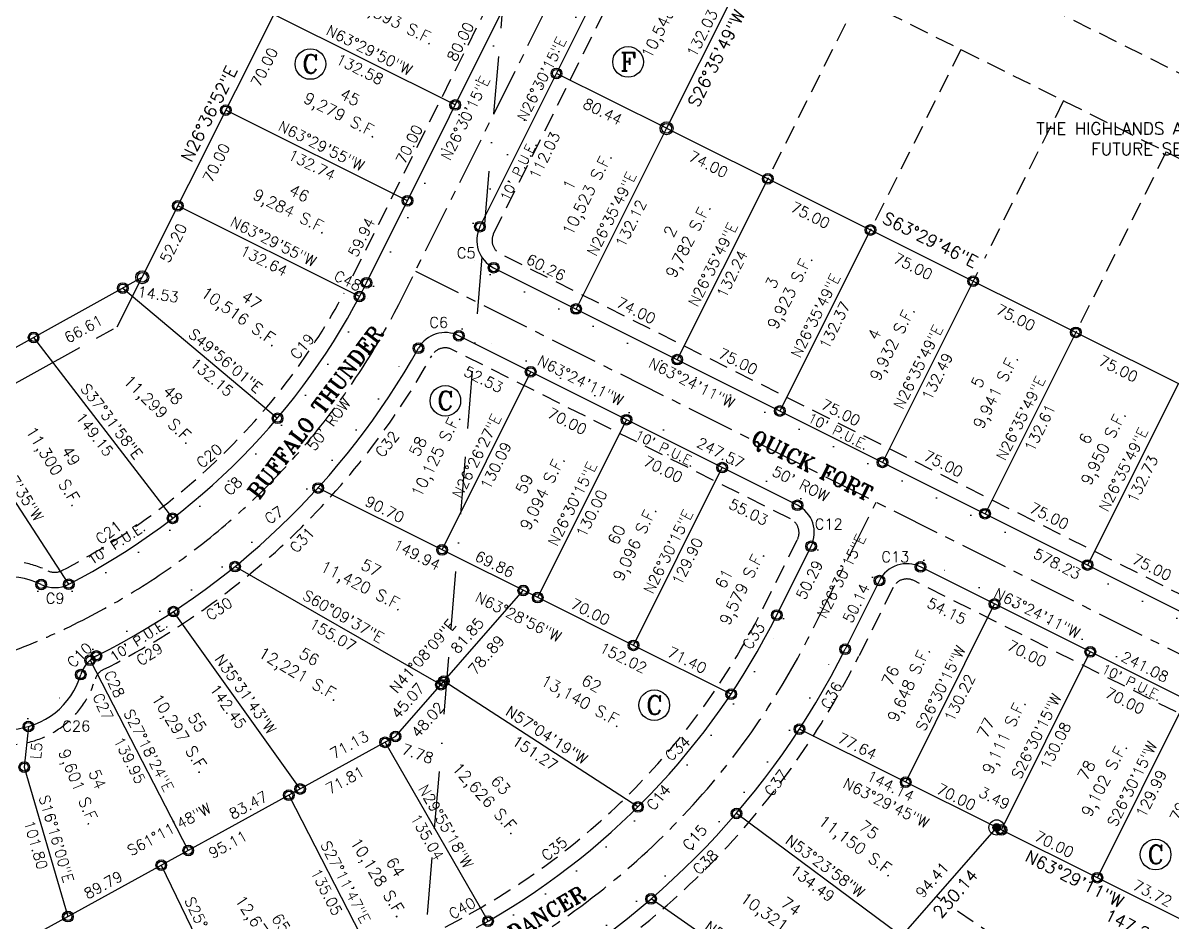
# Model space of a CAD drawing. Extents: x 3071371 to 3075496, y 10166393 to 10168831.
# Drawn here: x 3071980 to 3072731, y 10167637 to 10168225 of the extents above; entities that cross this region are included whole.
import ezdxf
from ezdxf.enums import TextEntityAlignment as Align

# ---------------------------------------------------------------- set-up
doc = ezdxf.new("R2010")
doc.units = 0
doc.header["$LTSCALE"] = 100
doc.header["$MEASUREMENT"] = 0
for name, pattern in [('BORDER', [1.75, 0.5, -0.25, 0.5, -0.25, 0, -0.25]), ('CENTER', [2, 1.25, -0.25, 0.25, -0.25]), ('CENTER2', [1.125, 0.75, -0.125, 0.125, -0.125]), ('DOT', [0.25, 0, -0.25]), ('EASE', [0.1875, 0.125, -0.0625])]:
    doc.linetypes.add(name, pattern=pattern)
doc.layers.get('0').update_dxf_attribs({"linetype": 'CONTINUOUS'})
for name, color, linetype in [('ADJOINER', 3, 'EASE'), ('BANDD', 3, 'CONTINUOUS'), ('COUNTYLINE', 10, 'BORDER'), ('EASE', 3, 'EASE'), ('H-1-2-Blk-no', 72, 'CONTINUOUS'), ('H-1-2-Prop-CL', 32, 'CENTER'), ('LN', 5, 'CONTINUOUS'), ('LOTLBLS', 3, 'CONTINUOUS'), ('LOTLINES', 6, 'CONTINUOUS'), ('PARCELLBLS', 3, 'CONTINUOUS'), ('PARCELS', 3, 'CONTINUOUS'), ('PINS', 3, 'CONTINUOUS'), ('SIDEWALK', 3, 'DOT'), ('STREET', 1, 'CONTINUOUS'), ('STREETNAME', 3, 'CONTINUOUS')]:
    doc.layers.add(name, color=color, linetype=linetype)
doc.layers.get('0').freeze()
doc.styles.add('L80', font='simplex.shx', dxfattribs={"height": 7})
doc.styles.add('ROMANC', font='ROMANC.SHX', dxfattribs={"height": 7.5})
doc.styles.add('ROMAND', font='ROMAND.SHX', dxfattribs={"height": 8})
doc.styles.add('ROMANT', font='ROMANT.shx', dxfattribs={"oblique": 25, "height": 15})

# ---------------------------------------------------------------- blocks, each defined once
blk = doc.blocks.new('LOTA')
blk.add_attdef('LOTDES', text='', height=0.0833).set_placement((0, 0), align=Align.CENTER)
at = {"flags": 1}
for tag in ['LOTAINF', 'LOTAAC', 'LOTASF']:
    blk.add_attdef(tag, text='', height=0.000000105, dxfattribs=at).set_placement((-0.0377, 0), align=Align.CENTER)
blk = doc.blocks.new('IP')
for radius in [0.05, 0.0375]:
    blk.add_circle((0, 0), radius)
blk = doc.blocks.new('*X4')
for p, q in [((69.5, 22.75), (70, 22.75)), ((69.502, 22.781), (69.998, 22.781)), ((69.502, 22.719), (69.998, 22.719)), ((69.508, 22.812), (69.992, 22.812)), ((69.508, 22.688), (69.992, 22.688)), ((69.518, 22.844), (69.982, 22.844)), ((69.518, 22.656), (69.982, 22.656)), ((69.533, 22.875), (69.967, 22.875)), ((69.533, 22.625), (69.967, 22.625)), ((69.555, 22.906), (69.945, 22.906)), ((69.555, 22.594), (69.945, 22.594)), ((69.585, 22.938), (69.915, 22.938)), ((69.585, 22.562), (69.915, 22.562)), ((69.629, 22.969), (69.871, 22.969)), ((69.629, 22.531), (69.871, 22.531))]:
    blk.add_line(p, q)
blk = doc.blocks.new('DH')
for radius in [0.05, 0.025]:
    blk.add_circle((0, 0), radius)
at = {"xscale": 0.1, "yscale": 0.1, "zscale": 0.1}
blk.add_blockref('*X4', (-6.975, -2.275), dxfattribs=at)

msp = doc.modelspace()

# ---------------------------------------------------------------- linework, layer by layer
at = {"layer": 'ADJOINER'}
for p, q in [((3072482.16, 10168319.12), (3072945.72, 10168087.95)), ((3072476.15, 10168266.24), (3072923.28, 10168043.27)), ((3072525.99, 10168241.38), (3072466.88, 10168123.33)), ((3072593.11, 10168207.91), (3072534, 10168089.86)), ((3072660.23, 10168174.45), (3072608.56, 10168071.25)), ((3072727.35, 10168140.98), (3072668.24, 10168022.92)), ((3072603.95, 10168062.04), (3072601.12, 10168056.39)), ((3072577.24, 10167654.12), (3072579.58, 10167652.51)), ((3072590.92, 10167644.72), (3072708.61, 10167563.88))]:
    msp.add_line(p, q, dxfattribs=at)
at = {"layer": 'ADJOINER', "linetype": 'CENTER2'}
for p, q in [((3072041.48, 10168026.56), (3072057.86, 10168058.92)), ((3071754.74, 10167867.64), (3072041.48, 10168026.56))]:
    msp.add_line(p, q, dxfattribs=at)
at = {"layer": 'COUNTYLINE', "ltscale": 0.75}
msp.add_line((3072179.2, 10166856.84), (3072332.8, 10168707.8), dxfattribs=at)
at = {"layer": 'EASE'}
for p, q in [((3072195.59, 10168059.81), (3072358.35, 10168386.21)), ((3072481.76, 10167900.89), (3072260.39, 10168011.72)), ((3072463.79, 10167842.48), (3072486.23, 10167887.48)), ((3072548.81, 10167856.11), (3072526.43, 10167811.24)), ((3072784.1, 10167749.51), (3072562.23, 10167860.59)), ((3072157.44, 10167579.7), (3072271.7, 10167642.52))]:
    msp.add_line(p, q, dxfattribs=at)
msp.add_lwpolyline([(3072809.14, 10167815.25), (3072292.11, 10168074.13, -0.413741), (3072287.63, 10168087.53), (3072387.62, 10168288.04, -0.414214), (3072401.03, 10168292.53), (3072455.31, 10168265.46)], format="xyb", dxfattribs=at)
for centre, radius, start, end in [((3071806.31, 10168253.94), 435, 333.4957, 333.4957), ((3072047.66, 10168049.99), 535, 298.80336, 298.80336), ((3071806.31, 10168253.94), 435, 297.21707, 331.86855), ((3071806.31, 10168253.94), 505, 296.59157, 330.81146), ((3072255.91, 10168002.78), 10, 63.40317, 150.81146), ((3072477.28, 10167891.95), 10, 333.4957, 63.40317), ((3071969.58, 10167813.21), 60, 67.41356, 340.3398), ((3072000.69, 10167876), 10, 243.72392, 297.21707), ((3072557.76, 10167851.65), 10, 63.40317, 153.4957), ((3072047.66, 10168049.99), 465, 298.80336, 333.4957), ((3072047.66, 10168049.99), 535, 298.9042, 333.4957), ((3072036.84, 10167793.42), 10, 116.59157, 163.55869)]:
    msp.add_arc(centre, radius, start, end, dxfattribs=at)
at = {"layer": 'H-1-2-Blk-no', "color": 1}
for centre in [(3072375.5, 10168199.77), (3072167.83, 10168198.4), (3072256.06, 10167978.19), (3072392.63, 10167779.09), (3072720.4, 10167681.41)]:
    msp.add_circle(centre, 10, dxfattribs=at)
at = {"layer": 'H-1-2-Prop-CL', "ltscale": 0.25, "flags": 128}
for points in [[(3071912.22, 10167796.03, 0.223929), (3072227.09, 10168044.15), (3072396.72, 10168384.12)], [(3072074.78, 10167494.28), (3072288.63, 10167611.8, 0.152541), (3072495.23, 10167826.75), (3072537.75, 10167911.95)]]:
    msp.add_lwpolyline(points, format="xyb", dxfattribs=at)
at = {"layer": 'H-1-2-Prop-CL', "ltscale": 0.25}
msp.add_lwpolyline([(3072236.44, 10168062.9), (3072793.59, 10167783.78)], dxfattribs=at)
at = {"layer": 'LN'}
for p, q in [((3072057.86, 10168058.92), (3072249.09, 10168440.57)), ((3072482.16, 10168319.12), (3072400.66, 10168156.35)), ((3072400.66, 10168156.35), (3072882.09, 10167916.28)), ((3071732.37, 10167878.59), (3072057.86, 10168058.92)), ((3072616.48, 10167699.13), (3072464.71, 10167526.13)), ((3072748.22, 10167633.42), (3072616.48, 10167699.13))]:
    msp.add_line(p, q, dxfattribs=at)
at = {"layer": 'LOTLINES'}
for p, q in [((3072262.53, 10168171.63), (3072143.88, 10168230.8)), ((3072400.66, 10168156.35), (3072328.68, 10168192.25)), ((3072231.29, 10168108.99), (3072112.5, 10168168.22)), ((3072400.66, 10168156.35), (3072341.51, 10168038.21)), ((3072466.88, 10168123.33), (3072407.68, 10168005.08)), ((3072199.95, 10168046.4), (3072081.24, 10168105.59)), ((3072534, 10168089.86), (3072474.74, 10167971.5)), ((3072045.14, 10168051.87), (3072146.28, 10167966.81)), ((3072601.12, 10168056.39), (3072541.8, 10167937.92)), ((3072668.24, 10168022.92), (3072608.87, 10167904.34)), ((3071986.88, 10168019.59), (3072077.75, 10167901.31)), ((3072253.91, 10167880.66), (3072311.84, 10167997.15)), ((3072009.86, 10167858.22), (3071926.8, 10167986.31)), ((3072735.36, 10167989.45), (3072675.93, 10167870.77)), ((3072316.42, 10167849.47), (3072374.43, 10167965.81)), ((3072379.06, 10167818.22), (3072437.03, 10167934.47)), ((3072253.91, 10167880.66), (3072172.75, 10167921.16)), ((3072316.42, 10167849.47), (3072253.91, 10167880.66)), ((3072118.56, 10167869.73), (3072253.07, 10167792.57)), ((3072223.43, 10167758.63), (3072306.92, 10167854.21)), ((3072379.06, 10167818.22), (3072316.42, 10167849.47)), ((3072557.02, 10167728.76), (3072615.13, 10167845.29)), ((3072161.09, 10167724.36), (3072078.32, 10167840.28)), ((3072442.95, 10167786.34), (3072379.06, 10167818.22)), ((3072619.68, 10167697.54), (3072677.73, 10167813.95)), ((3072023.76, 10167808.5), (3072087.96, 10167684.15)), ((3072381.98, 10167712.57), (3072255.02, 10167794.79)), ((3072682.32, 10167666.29), (3072740.32, 10167782.61)), ((3072223.43, 10167758.63), (3071896.94, 10167579.12)), ((3071983.49, 10167765.17), (3071980.77, 10167738.61)), ((3072616.53, 10167699.08), (3072487.54, 10167763.41)), ((3072283.97, 10167637.84), (3072216.61, 10167754.88)), ((3071980.77, 10167738.61), (3072009.28, 10167640.89)), ((3072153.68, 10167720.28), (3072215.41, 10167600.16)), ((3072554.35, 10167628.06), (3072446.38, 10167708.25)), ((3072070.34, 10167674.46), (3072119.57, 10167572.56)), ((3072505.39, 10167572.51), (3072390.52, 10167652.41))]:
    msp.add_line(p, q, dxfattribs=at)
at = {"layer": 'SIDEWALK', "color": 1}
for p, q in [((3072274.21, 10168094.23), (3072374.2, 10168294.73)), ((3072488.47, 10167914.3), (3072267.11, 10168025.14)), ((3072477.21, 10167835.78), (3072499.65, 10167880.79)), ((3072784.52, 10167766.07), (3072568.95, 10167874.01)), ((3072535.38, 10167862.81), (3072513.01, 10167817.93))]:
    msp.add_line(p, q, dxfattribs=at)
for points in [[(3072012.12, 10167853.76, 0.159631), (3072209.01, 10168053.12), (3072371.78, 10168379.51)], [(3072274.21, 10168094.23, 0.413741), (3072285.39, 10168060.72), (3072802.43, 10167801.84)]]:
    msp.add_lwpolyline(points, format="xyb", dxfattribs=at)
for centre, radius, start, end in [((3072255.91, 10168002.78), 25, 63.40317, 150.81146), ((3071806.31, 10168253.94), 490, 296.59157, 330.81146), ((3072477.28, 10167891.95), 25, 333.4957, 63.40317), ((3072557.76, 10167851.65), 25, 63.40317, 153.4957), ((3071969.7, 10167813.23), 45, 63.72392, 343.55869), ((3072000.69, 10167876), 25, 243.72392, 297.21707), ((3072047.66, 10168049.99), 480, 298.80336, 333.4957), ((3072036.84, 10167793.42), 25, 116.59157, 163.55869), ((3072047.66, 10168049.99), 520, 298.80336, 333.4957)]:
    msp.add_arc(centre, radius, start, end, dxfattribs=at)
at = {"layer": 'STREET'}
for p, q in [((3072278.68, 10168092), (3072378.67, 10168292.5)), ((3072486.23, 10167909.83), (3072264.87, 10168020.67)), ((3072472.74, 10167838.02), (3072495.18, 10167883.02)), ((3072782.28, 10167761.6), (3072566.71, 10167869.53)), ((3072539.86, 10167860.58), (3072517.48, 10167815.7))]:
    msp.add_line(p, q, dxfattribs=at)
for points in [[(3072009.83, 10167858.21, 0.159631), (3072204.54, 10168055.35), (3072367.3, 10168381.74)], [(3072278.68, 10168092, 0.413741), (3072287.63, 10168065.19), (3072804.67, 10167806.31)]]:
    msp.add_lwpolyline(points, format="xyb", dxfattribs=at)
for centre, radius, start, end in [((3072255.91, 10168002.78), 20, 63.40317, 150.81146), ((3071806.31, 10168253.94), 495, 296.59157, 330.81146), ((3072477.28, 10167891.95), 20, 333.4957, 63.40317), ((3072557.76, 10167851.65), 20, 63.40317, 153.4957), ((3071969.7, 10167813.23), 50, 63.72392, 343.55869), ((3072000.69, 10167876), 20, 243.72392, 297.21707), ((3072047.66, 10168049.99), 475, 298.80336, 333.4957), ((3072036.84, 10167793.42), 20, 116.59157, 163.55869), ((3072047.66, 10168049.99), 525, 298.80336, 333.4957)]:
    msp.add_arc(centre, radius, start, end, dxfattribs=at)

# ---------------------------------------------------------------- block references
at = {"layer": 'PARCELLBLS'}
ref = msp.add_blockref('LOTA', (3072192.04, 10168173.41), dxfattribs=dict(at, xscale=90.0360144057623, yscale=90.0360144057623, zscale=90.0360144057623, rotation=332.9980099329417))
ref.add_attrib('LOTDES', '45', dxfattribs={"height": 7.5, "rotation": 332.99801, "style": 'ROMANC'}).set_placement((3072192.04, 10168173.41), align=Align.CENTER)
ref = msp.add_blockref('LOTA', (3072158.89, 10168110.5), dxfattribs=dict(at, xscale=90.0360144057623, yscale=90.0360144057623, zscale=90.0360144057623, rotation=333.4455241493245))
ref.add_attrib('LOTDES', '46', dxfattribs={"height": 7.5, "rotation": 333.44552, "style": 'ROMANC'}).set_placement((3072158.89, 10168110.5), align=Align.CENTER)
ref = msp.add_blockref('LOTA', (3072127.13, 10168040.85), dxfattribs=dict(at, xscale=90.0360144057623, yscale=90.0360144057623, zscale=90.0360144057623, rotation=324.7400398683847))
ref.add_attrib('LOTDES', '47', dxfattribs={"height": 7.5, "rotation": 324.74004, "style": 'ROMANC'}).set_placement((3072127.13, 10168040.85), align=Align.CENTER)
ref = msp.add_blockref('LOTA', (3072075.28, 10167979.19), dxfattribs=dict(at, xscale=90.0360144057623, yscale=90.0360144057623, zscale=90.0360144057623, rotation=315.7035106180429))
ref.add_attrib('LOTDES', '48', dxfattribs={"height": 7.5, "rotation": 315.70351, "style": 'ROMANC'}).set_placement((3072075.28, 10167979.19), align=Align.CENTER)
ref = msp.add_blockref('LOTA', (3072241.51, 10167946.72), dxfattribs=dict(at, xscale=90.0360144057623, yscale=90.0360144057623, zscale=90.0360144057623, rotation=63.42437237185415))
ref.add_attrib('LOTDES', '58', dxfattribs={"height": 7.5, "rotation": 63.42437, "style": 'ROMANC'}).set_placement((3072241.51, 10167946.72), align=Align.CENTER)
ref = msp.add_blockref('LOTA', (3072008.12, 10167940.16), dxfattribs=dict(at, xscale=90.0360144057623, yscale=90.0360144057623, zscale=90.0360144057623, rotation=301.7354542120113))
ref.add_attrib('LOTDES', '49', dxfattribs={"height": 7.5, "rotation": 301.73545, "style": 'ROMANC'}).set_placement((3072008.12, 10167940.16), align=Align.CENTER)
ref = msp.add_blockref('LOTA', (3072311.11, 10167922.25), dxfattribs=dict(at, xscale=90.0360144057623, yscale=90.0360144057623, zscale=90.0360144057623, rotation=63.42432503026522))
ref.add_attrib('LOTDES', '59', dxfattribs={"height": 7.5, "rotation": 63.42433, "style": 'ROMANC'}).set_placement((3072311.11, 10167922.25), align=Align.CENTER)
ref = msp.add_blockref('LOTA', (3072371.39, 10167888.97), dxfattribs=dict(at, xscale=90.0360144057623, yscale=90.0360144057623, zscale=90.0360144057623, rotation=64.42972952534758))
ref.add_attrib('LOTDES', '60', dxfattribs={"height": 7.5, "rotation": 64.42973, "style": 'ROMANC'}).set_placement((3072371.39, 10167888.97), align=Align.CENTER)
ref = msp.add_blockref('LOTA', (3072205.84, 10167865.59), dxfattribs=dict(at, xscale=90.0360144057623, yscale=90.0360144057623, zscale=90.0360144057623, rotation=332.9798575039273))
ref.add_attrib('LOTDES', '57', dxfattribs={"height": 7.5, "rotation": 332.97986, "style": 'ROMANC'}).set_placement((3072205.84, 10167865.59), align=Align.CENTER)
ref = msp.add_blockref('LOTA', (3072441.57, 10167860.2), dxfattribs=dict(at, xscale=90.0360144057623, yscale=90.0360144057623, zscale=90.0360144057623, rotation=63.42439098749512))
ref.add_attrib('LOTDES', '61', dxfattribs={"height": 7.5, "rotation": 63.42439, "style": 'ROMANC'}).set_placement((3072441.57, 10167860.2), align=Align.CENTER)
ref = msp.add_blockref('LOTA', (3072165.22, 10167807.57), dxfattribs=dict(at, xscale=90.0360144057623, yscale=90.0360144057623, zscale=90.0360144057623, rotation=329.6879421895334))
ref.add_attrib('LOTDES', '56', dxfattribs={"height": 7.5, "rotation": 329.68794, "style": 'ROMANC'}).set_placement((3072165.22, 10167807.57), align=Align.CENTER)
ref = msp.add_blockref('LOTA', (3072550.48, 10167796.84), dxfattribs=dict(at, xscale=90.0360144057623, yscale=90.0360144057623, zscale=90.0360144057623, rotation=65.36640691668893))
ref.add_attrib('LOTDES', '76', dxfattribs={"height": 7.5, "rotation": 65.36641, "style": 'ROMANC'}).set_placement((3072550.48, 10167796.84), align=Align.CENTER)
ref = msp.add_blockref('LOTA', (3072349.8, 10167790.05), dxfattribs=dict(at, xscale=90.0360144057623, yscale=90.0360144057623, zscale=90.0360144057623, rotation=330.9566104810054))
ref.add_attrib('LOTDES', '62', dxfattribs={"height": 7.5, "rotation": 330.95661, "style": 'ROMANC'}).set_placement((3072349.8, 10167790.05), align=Align.CENTER)
ref = msp.add_blockref('LOTA', (3072090.68, 10167765.77), dxfattribs=dict(at, xscale=90.0360144057623, yscale=90.0360144057623, zscale=90.0360144057623, rotation=302.7472742507731))
ref.add_attrib('LOTDES', '55', dxfattribs={"height": 7.5, "rotation": 302.74727, "style": 'ROMANC'}).set_placement((3072090.68, 10167765.77), align=Align.CENTER)
ref = msp.add_blockref('LOTA', (3072612.86, 10167762.72), dxfattribs=dict(at, xscale=90.0360144057623, yscale=90.0360144057623, zscale=90.0360144057623, rotation=64.47582599671708))
ref.add_attrib('LOTDES', '77', dxfattribs={"height": 7.5, "rotation": 64.47583, "style": 'ROMANC'}).set_placement((3072612.86, 10167762.72), align=Align.CENTER)
ref = msp.add_blockref('LOTA', (3072025.04, 10167729.25), dxfattribs=dict(at, xscale=90.0360144057623, yscale=90.0360144057623, zscale=90.0360144057623, rotation=292.4352239558527))
ref.add_attrib('LOTDES', '54', dxfattribs={"height": 7.5, "rotation": 292.43522, "style": 'ROMANC'}).set_placement((3072025.04, 10167729.25), align=Align.CENTER)
ref = msp.add_blockref('LOTA', (3072678.54, 10167734.84), dxfattribs=dict(at, xscale=90.0360144057623, yscale=90.0360144057623, zscale=90.0360144057623, rotation=62.39182481860436))
ref.add_attrib('LOTDES', '78', dxfattribs={"height": 7.5, "rotation": 62.39182, "style": 'ROMANC'}).set_placement((3072678.54, 10167734.84), align=Align.CENTER)
ref = msp.add_blockref('LOTA', (3072289.52, 10167724.4), dxfattribs=dict(at, xscale=90.0360144057623, yscale=90.0360144057623, zscale=90.0360144057623, rotation=312.2868792290356))
ref.add_attrib('LOTDES', '63', dxfattribs={"height": 7.5, "rotation": 312.28688, "style": 'ROMANC'}).set_placement((3072289.52, 10167724.4), align=Align.CENTER)
ref = msp.add_blockref('LOTA', (3072738.82, 10167707.86), dxfattribs=dict(at, xscale=90.0360144057623, yscale=90.0360144057623, zscale=90.0360144057623, rotation=65.12623466478524))
ref.add_attrib('LOTDES', '79', dxfattribs={"height": 7.5, "rotation": 65.12623, "style": 'ROMANC'}).set_placement((3072738.82, 10167707.86), align=Align.CENTER)
ref = msp.add_blockref('LOTA', (3072530.77, 10167694.61), dxfattribs=dict(at, xscale=90.0360144057623, yscale=90.0360144057623, zscale=90.0360144057623, rotation=323.1427968769757))
ref.add_attrib('LOTDES', '75', dxfattribs={"height": 7.5, "rotation": 323.1428, "style": 'ROMANC'}).set_placement((3072530.77, 10167694.61), align=Align.CENTER)
ref = msp.add_blockref('LOTA', (3072220.24, 10167671.35), dxfattribs=dict(at, xscale=90.0360144057623, yscale=90.0360144057623, zscale=90.0360144057623, rotation=301.8778631800419))
ref.add_attrib('LOTDES', '64', dxfattribs={"height": 7.5, "rotation": 301.87786, "style": 'ROMANC'}).set_placement((3072220.24, 10167671.35), align=Align.CENTER)
ref = msp.add_blockref('LOTA', (3072479.84, 10167644.58), dxfattribs=dict(at, xscale=90.0360144057623, yscale=90.0360144057623, zscale=90.0360144057623, rotation=324.1748861542371))
ref.add_attrib('LOTDES', '74', dxfattribs={"height": 7.5, "rotation": 324.17489, "style": 'ROMANC'}).set_placement((3072479.84, 10167644.58), align=Align.CENTER)
ref = msp.add_blockref('LOTA', (3072145.56, 10167634.47), dxfattribs=dict(at, xscale=90.0360144057623, yscale=90.0360144057623, zscale=90.0360144057623, rotation=304.0087168178407))
ref.add_attrib('LOTDES', '65', dxfattribs={"height": 7.5, "rotation": 304.00872, "style": 'ROMANC'}).set_placement((3072145.56, 10167634.47), align=Align.CENTER)
at = {"layer": 'PARCELS'}
ref = msp.add_blockref('LOTA', (3072340.42, 10168117.73), dxfattribs=dict(at, xscale=90.0360144057623, yscale=90.0360144057623, zscale=90.0360144057623, rotation=63.23999999999999))
ref.add_attrib('LOTDES', '1', dxfattribs={"layer": 'LOTLBLS', "height": 7.5, "rotation": 63.24, "style": 'ROMANC'}).set_placement((3072340.42, 10168117.73), align=Align.CENTER)
ref = msp.add_blockref('LOTA', (3072406.42, 10168087.26), dxfattribs=dict(at, xscale=90.0360144057623, yscale=90.0360144057623, zscale=90.0360144057623, rotation=63.23999999999999))
ref.add_attrib('LOTDES', '2', dxfattribs={"layer": 'LOTLBLS', "height": 7.5, "rotation": 63.24, "style": 'ROMANC'}).set_placement((3072406.42, 10168087.26), align=Align.CENTER)
ref = msp.add_blockref('LOTA', (3072472.94, 10168053.63), dxfattribs=dict(at, xscale=90.0360144057623, yscale=90.0360144057623, zscale=90.0360144057623, rotation=63.23999999999999))
ref.add_attrib('LOTDES', '3', dxfattribs={"layer": 'LOTLBLS', "height": 7.5, "rotation": 63.24, "style": 'ROMANC'}).set_placement((3072472.94, 10168053.63), align=Align.CENTER)
ref = msp.add_blockref('LOTA', (3072539.88, 10168020), dxfattribs=dict(at, xscale=90.0360144057623, yscale=90.0360144057623, zscale=90.0360144057623, rotation=63.23999999999999))
ref.add_attrib('LOTDES', '4', dxfattribs={"layer": 'LOTLBLS', "height": 7.5, "rotation": 63.24, "style": 'ROMANC'}).set_placement((3072539.88, 10168020), align=Align.CENTER)
ref = msp.add_blockref('LOTA', (3072607.5, 10167988.59), dxfattribs=dict(at, xscale=90.0360144057623, yscale=90.0360144057623, zscale=90.0360144057623, rotation=63.23999999999999))
ref.add_attrib('LOTDES', '5', dxfattribs={"layer": 'LOTLBLS', "height": 7.5, "rotation": 63.24, "style": 'ROMANC'}).set_placement((3072607.5, 10167988.59), align=Align.CENTER)
ref = msp.add_blockref('LOTA', (3072677.92, 10167951.74), dxfattribs=dict(at, xscale=90.0360144057623, yscale=90.0360144057623, zscale=90.0360144057623, rotation=63.23999999999999))
ref.add_attrib('LOTDES', '6', dxfattribs={"layer": 'LOTLBLS', "height": 7.5, "rotation": 63.24, "style": 'ROMANC'}).set_placement((3072677.92, 10167951.74), align=Align.CENTER)
at = {"layer": 'PINS'}
for name, p, xscale, yscale, zscale in [('IP', (3072328.68, 10168192.25), 70, 70, 70), ('IP', (3072112.5, 10168168.22), 70, 70, 70), ('IP', (3072262.53, 10168171.63), 70, 70, 70), ('IP', (3072400.66, 10168156.35), 85, 85, 85), ('IP', (3072466.88, 10168123.33), 70, 70, 70), ('IP', (3072231.29, 10168108.99), 70, 70, 70), ('IP', (3072081.12, 10168105.65), 70, 70, 70), ('IP', (3072278.68, 10168092), 70, 70, 70), ('IP', (3072534, 10168089.86), 70, 70, 70), ('IP', (3072287.63, 10168065.19), 70, 70, 70), ('IP', (3072057.86, 10168058.92), 85, 85, 85), ('IP', (3072204.54, 10168055.35), 70, 70, 70), ('IP', (3072601.12, 10168056.39), 70, 70, 70), ('IP', (3072045.14, 10168051.87), 70, 70, 70), ('IP', (3072199.95, 10168046.4), 70, 70, 70), ('IP', (3072341.51, 10168038.21), 70, 70, 70), ('IP', (3071986.88, 10168019.59), 70, 70, 70), ('IP', (3072264.87, 10168020.67), 70, 70, 70), ('IP', (3072668.24, 10168022.92), 70, 70, 70), ('IP', (3072238.45, 10168012.54), 70, 70, 70), ('IP', (3072407.68, 10168005.08), 70, 70, 70), ('IP', (3072311.84, 10167997.15), 70, 70, 70), ('IP', (3072146.38, 10167966.72), 70, 70, 70), ('IP', (3072374.43, 10167965.81), 70, 70, 70), ('IP', (3072474.74, 10167971.5), 70, 70, 70), ('IP', (3072474.74, 10167971.5), 70, 70, 70), ('IP', (3072541.8, 10167937.92), 70, 70, 70), ('IP', (3072541.8, 10167937.92), 70, 70, 70), ('IP', (3072437.03, 10167934.47), 70, 70, 70), ('IP', (3072172.87, 10167921.1), 70, 70, 70), ('IP', (3072486.23, 10167909.83), 70, 70, 70), ('IP', (3072077.75, 10167901.31), 70, 70, 70), ('IP', (3072608.87, 10167904.34), 70, 70, 70), ('IP', (3072495.18, 10167883.02), 70, 70, 70), ('IP', (3072253.91, 10167880.66), 70, 70, 70), ('IP', (3072118.56, 10167869.73), 70, 70, 70), ('IP', (3072566.71, 10167869.53), 70, 70, 70), ('IP', (3072675.93, 10167870.77), 70, 70, 70), ('IP', (3072539.86, 10167860.58), 70, 70, 70), ('IP', (3071991.83, 10167858.06), 70, 70, 70), ('IP', (3072009.88, 10167858.18), 70, 70, 70), ('IP', (3072307.04, 10167854.15), 70, 70, 70), ('IP', (3072316.42, 10167849.47), 70, 70, 70), ('IP', (3072615.13, 10167845.29), 70, 70, 70), ('IP', (3072078.32, 10167840.28), 70, 70, 70), ('IP', (3072472.74, 10167838.02), 70, 70, 70), ('IP', (3072379.06, 10167818.22), 70, 70, 70), ('IP', (3072517.48, 10167815.7), 70, 70, 70), ('IP', (3072023.76, 10167808.5), 70, 70, 70), ('IP', (3072027.88, 10167811.3), 70, 70, 70), ('IP', (3072677.73, 10167813.95), 70, 70, 70), ('IP', (3072017.65, 10167799.08), 70, 70, 70), ('IP', (3072253.18, 10167792.51), 70, 70, 70), ('IP', (3072255.02, 10167794.79), 70, 70, 70), ('IP', (3072442.95, 10167786.34), 70, 70, 70), ('IP', (3071983.49, 10167765.17), 70, 70, 70), ('IP', (3072487.54, 10167763.41), 70, 70, 70), ('IP', (3072216.65, 10167754.81), 70, 70, 70), ('IP', (3072223.43, 10167758.63), 70, 70, 70), ('IP', (3071980.77, 10167738.61), 70, 70, 70), ('IP', (3072557.02, 10167728.76), 70, 70, 70), ('IP', (3072153.72, 10167720.22), 70, 70, 70), ('IP', (3072161.14, 10167724.3), 70, 70, 70), ('IP', (3072381.98, 10167712.57), 70, 70, 70), ('IP', (3072381.98, 10167712.57), 70, 70, 70), ('IP', (3072446.38, 10167708.25), 70, 70, 70), ('DH', (3072616.48, 10167699.13), 100, 100, 100), ('IP', (3072619.68, 10167697.54), 70, 70, 70), ('IP', (3072087.98, 10167684.1), 70, 70, 70), ('IP', (3072070.34, 10167674.46), 70, 70, 70), ('IP', (3072682.32, 10167666.29), 70, 70, 70), ('IP', (3072390.52, 10167652.41), 70, 70, 70), ('IP', (3072009.29, 10167640.86), 70, 70, 70), ('IP', (3072283.97, 10167637.84), 70, 70, 70)]:
    msp.add_blockref(name, p, dxfattribs=dict(at, xscale=xscale, yscale=yscale, zscale=zscale))

# ---------------------------------------------------------------- texts
at = {"layer": 'ADJOINER', "insert": (3072736.25, 10168160.22), "char_height": 8, "width": 416.3, "attachment_point": 2, "style": 'L80'}
msp.add_mtext('THE HIGHLANDS AT CRYSTAL FALLS \\PFUTURE SEC.I PH. 2B', dxfattribs=at)
at = {"layer": 'BANDD', "char_height": 8, "style": 'ROMAND'}
for s, insert, attachment_point, rotation in [('S26°35\'49"W', (3072421.26, 10168169.31), 7, 63.40316), ('N26°36\'52"E', (3072105.23, 10168164.2), 8, 63.38561), ('S63°29\'46"E', (3072541.05, 10168094.86), 7, 333.49604), ('N63°29\'11"W', (3072634.28, 10167677.48), 7, 333.48647), ('230.14', (3072580.09, 10167639.14), 7, 48.73855), ('147.21', (3072686.29, 10167639.15), 7, 333.48647)]:
    msp.add_mtext(s, dxfattribs=dict(at, insert=insert, attachment_point=attachment_point, rotation=rotation))
at = {"layer": 'H-1-2-Blk-no', "color": 3, "style": 'ROMANC'}
for s, p in [('C', (3072167.82, 10168198.49)), ('F', (3072375.5, 10168199.86)), ('C', (3072256.06, 10167978.28)), ('C', (3072392.62, 10167779.18)), ('C', (3072720.4, 10167681.5))]:
    msp.add_text(s, height=12, dxfattribs=at).set_placement(p, align=Align.MIDDLE)
at = {"layer": 'LOTLBLS', "style": 'L80'}
msp.add_text('N63°24\'11"W', height=7, rotation=333.40317, dxfattribs=at).set_placement((3072614.03, 10167849.94))
for s, insert, char_height, attachment_point, rotation in [('132.03', (3072427.09, 10168216.95), 7, 8, 63.40316), ('80.00', (3072269.04, 10168211.49), 7, 8, 63.49574), ('N63°29\'50"W', (3072204.77, 10168204.35), 7, 8, 333.49723), ('N26°30\'15"E', (3072308.88, 10168160.39), 7, 7, 63.4957), ('70.00', (3072140.83, 10168194.77), 7, 8, 63.36405), ('132.58', (3072201.64, 10168198.08), 7, 2, 333.49723), ('N26°30\'15"E', (3072259, 10168134.74), 7, 7, 63.49574), ('80.44', (3072357.36, 10168164.13), 7, 8, 333.49604), ('N63°29\'55"W', (3072173.46, 10168141.74), 7, 8, 333.49862), ('70.00', (3072235.57, 10168144.37), 7, 8, 63.49574), ('112.03', (3072324.12, 10168137.02), 7, 8, 63.4957), ('70.00', (3072109.45, 10168132.2), 7, 8, 63.36405), ('132.74', (3072170.33, 10168135.48), 7, 2, 333.49862), ("10' P.U.E.", (3072306.7, 10168127.23), 6.3, 8, 63.49574), ('74.00', (3072426.46, 10168129.67), 7, 8, 333.49604), ('N26°35\'49"E', (3072367.95, 10168098.85), 7, 8, 63.40316), ('132.12', (3072374.21, 10168095.71), 7, 2, 63.40316), ('75.00', (3072493.13, 10168096.42), 7, 8, 333.49604), ('N63°29\'55"W', (3072142.09, 10168079.16), 7, 8, 333.49858), ('59.94', (3072204.32, 10168083.53), 7, 8, 63.40269), ('52.20', (3072081.39, 10168079.79), 7, 8, 63.38561), ('N26°35\'49"E', (3072434.15, 10168065.77), 7, 8, 63.40316), ('132.64', (3072138.97, 10168072.9), 7, 2, 333.49858), ('132.24', (3072440.41, 10168062.64), 7, 2, 63.40316), ('75.00', (3072560.25, 10168062.95), 7, 8, 333.49604), ('60.26', (3072320.21, 10168062.3), 7, 8, 333.40317), ('C48', (3072190.77, 10168053.53), 7, 8, 334.22305), ('N26°35\'49"E', (3072501.24, 10168032.25), 7, 8, 63.40316), ('14.53', (3072067.81, 10168044.25), 7, 8, 351.57637), ('74.00', (3072379.21, 10168034), 7, 8, 333.49604), ('132.37', (3072507.5, 10168029.11), 7, 2, 63.40316), ('75.00', (3072627.37, 10168029.48), 7, 8, 333.49604), ('66.61', (3072021.22, 10168022.11), 7, 8, 28.98751), ('S49°56\'01"E', (3072110.09, 10168001.63), 7, 8, 319.9337), ('C19', (3072165.18, 10168011.42), 7, 8, 49.50102), ('N26°35\'49"E', (3072568.33, 10167998.72), 7, 8, 63.40316), ('N63°24\'11"W', (3072315.5, 10168001.98), 7, 7, 333.40317), ('N63°24\'11"W', (3072388.25, 10168000.39), 7, 7, 333.40317), ('75.00', (3072445.88, 10168000.76), 7, 8, 333.49604), ('132.49', (3072574.59, 10167995.59), 7, 2, 63.40316), ('75.00', (3072694.48, 10167996.01), 7, 8, 333.49604), ('132.15', (3072105.59, 10167996.27), 7, 2, 319.9337), ('52.53', (3072279.44, 10167989.04), 7, 8, 333.40317), ('N26°35\'49"E', (3072635.42, 10167965.2), 7, 8, 63.40316), ('S37°31\'58"E', (3072035.09, 10167962.59), 7, 8, 307.53269), ('75.00', (3072513, 10167967.29), 7, 8, 333.49604), ('149.15', (3072029.54, 10167958.32), 7, 2, 307.53269), ('N26°26\'27"E', (3072279.74, 10167940.46), 7, 8, 63.55908), ('70.00', (3072334.22, 10167961.61), 7, 8, 333.40317), ("10' P.U.E.", (3072511.47, 10167955.29), 6.3, 8, 333.40317), ('132.61', (3072641.68, 10167962.07), 7, 2, 63.40316), ('N26°35\'49"E', (3072702.51, 10167931.68), 7, 8, 63.40316), ('C32', (3072220.75, 10167947.69), 7, 8, 52.01562), ("10' P.U.E.", (3072398.29, 10167944.17), 6.3, 8, 333.40317), ('247.57', (3072419.64, 10167948.36), 7, 7, 333.40317), ('N32°57\'35"W', (3071971.28, 10167924.15), 7, 8, 302.95971), ('C20', (3072103.92, 10167939.47), 7, 8, 39.92336), ('130.09', (3072286.01, 10167937.35), 7, 2, 63.55908), ('N26°30\'15"E', (3072342.29, 10167909.2), 7, 8, 63.4957), ('70.00', (3072396.81, 10167930.27), 7, 8, 333.40317), ('75.00', (3072580.12, 10167933.82), 7, 8, 333.49604), ('132.73', (3072708.77, 10167928.54), 7, 2, 63.40316), ('C8', (3072119.66, 10167919.93), 7, 8, 44.98666), ('130.00', (3072348.56, 10167906.08), 7, 2, 63.4957), ('C7', (3072146.05, 10167900.62), 7, 8, 35.29876), ('90.70', (3072214.89, 10167904.04), 7, 8, 333.48221), ('55.03', (3072452.71, 10167902.28), 7, 8, 333.40317), ('75.00', (3072649.28, 10167899.67), 7, 8, 333.49604), ('N26°30\'15"E', (3072404.91, 10167877.9), 7, 8, 63.4957), ("10' P.U.E.", (3072042.7, 10167882.15), 6.3, 8, 33.09943), ('C21', (3072037.99, 10167889.32), 7, 8, 36.71587), ('C31', (3072164.96, 10167884.67), 7, 8, 46.96187), ('149.94', (3072235.82, 10167874.29), 7, 8, 333.48221), ('129.90', (3072411.17, 10167874.78), 7, 2, 63.4957), ('N26°30\'15"E', (3072504.76, 10167835.22), 7, 7, 63.4957), ('69.86', (3072286.73, 10167868.2), 7, 8, 333.48221), ('578.23', (3072639.75, 10167875.81), 7, 7, 333.40317), ('50.29', (3072491.21, 10167847.45), 7, 7, 63.4957), ('75.00', (3072716.39, 10167866.2), 7, 8, 333.49604), ('50.14', (3072521.81, 10167832.22), 7, 7, 63.4957), ('C30', (3072110.04, 10167839.18), 7, 8, 34.20341), ('S60°09\'37"E', (3072187.61, 10167834.16), 7, 8, 330.16034), ('N63°28\'56"W', (3072302.29, 10167833.69), 7, 8, 333.48221), ('70.00', (3072349.3, 10167836.98), 7, 8, 333.48221), ('54.15', (3072582.31, 10167837.55), 7, 8, 333.4957), ("10' P.U.E.", (3072057.32, 10167819.03), 6.3, 8, 33.09943), ('155.07', (3072184.13, 10167828.08), 7, 2, 330.16034), ('N41°08\'09"E', (3072243.96, 10167808.84), 7, 8, 48.86423), ('81.85', (3072273.05, 10167822.33), 7, 8, 48.86423), ('C33', (3072460.58, 10167822.58), 7, 8, 57.98262), ('C10', (3072019.32, 10167809.35), 7, 8, 44.06265), ('C29', (3072064.58, 10167809.56), 7, 8, 33.09943), ('78..89', (3072285.55, 10167809.65), 7, 8, 48.86423), ('152.02', (3072370.86, 10167806.91), 7, 8, 333.48221), ('S26°30\'15"W', (3072582.95, 10167788.58), 7, 8, 63.4957), ('70.00', (3072634.7, 10167809.68), 7, 8, 333.4957), ('N35°31\'43"W', (3072122.57, 10167784.33), 7, 8, 305.52872), ('71.40', (3072412.56, 10167805.41), 7, 8, 333.48221), ('241.08', (3072697.14, 10167808.47), 7, 7, 333.40317), ("10' P.U.E.", (3072703.34, 10167791.25), 6.3, 8, 333.40317), ('C28', (3072036.5, 10167791.48), 7, 8, 294.78516), ('130.22', (3072589.21, 10167785.46), 7, 2, 63.4957), ('142.45', (3072116.88, 10167780.26), 7, 2, 305.52872), ('45.07', (3072234.17, 10167779.59), 7, 8, 48.86423), ('C36', (3072511.66, 10167783.87), 7, 8, 61.47761), ('70.00', (3072698.78, 10167778.8), 7, 8, 333.4957), ('C27', (3072029.07, 10167776.66), 7, 8, 294.78516), ('S26°30\'15"W', (3072645.56, 10167757.3), 7, 8, 63.4957), ('S27°18\'24"E', (3072058.98, 10167747.9), 7, 8, 297.30679), ('48.02', (3072247.24, 10167767.28), 7, 8, 48.86423), ('N57°04\'19"W', (3072320.4, 10167756.62), 7, 8, 327.07197), ('130.08', (3072651.83, 10167754.17), 7, 2, 63.4957), ('71.13', (3072194.99, 10167750.15), 7, 8, 28.80336), ('C34', (3072410.27, 10167748.19), 7, 8, 42.60081), ('77.64', (3072523.84, 10167749.21), 7, 8, 333.4957), ('L5', (3071992.07, 10167748.99), 7, 8, 84.14857), ('139.95', (3072052.76, 10167744.69), 7, 2, 297.30679), ('7.78', (3072236.8, 10167744.1), 7, 8, 341.06268), ('151.27', (3072316.59, 10167750.74), 7, 2, 327.07197), ('S26°30\'15"W', (3072708.18, 10167726.01), 7, 8, 63.4957), ('71.81', (3072192.15, 10167727.11), 7, 8, 28.80336), ('C37', (3072475.15, 10167726.18), 7, 8, 53.11736), ('129.99', (3072714.45, 10167722.88), 7, 2, 63.4957), ('N63°29\'45"W', (3072542.71, 10167711.98), 7, 8, 333.4957), ('144.14', (3072545.58, 10167723.11), 7, 8, 333.4957), ('83.47', (3072128.94, 10167710.67), 7, 8, 28.80336), ('N29°55\'18"W', (3072253.34, 10167698.07), 7, 8, 299.92175), ('C14', (3072398.14, 10167716.59), 7, 8, 49.85154), ('70.00', (3072588.48, 10167715.91), 7, 8, 333.4957), ('3.49', (3072613.48, 10167715.13), 7, 8, 333.4957), ('S16°16\'00"E', (3071998.39, 10167690.72), 7, 8, 286.26672), ('S61°11\'48"W', (3072077.22, 10167694.9), 7, 8, 28.80336), ('135.04', (3072247.28, 10167694.58), 7, 2, 299.92175), ('101.80', (3071991.67, 10167688.75), 7, 2, 286.26672), ('C15', (3072421.71, 10167690.31), 7, 8, 48.16673), ('95.11', (3072115.61, 10167685.02), 7, 8, 28.80336), ('C35', (3072329.44, 10167682.5), 7, 8, 38.50408), ('N53°23\'58"W', (3072502.33, 10167671.05), 7, 8, 323.39937), ('70.00', (3072652.55, 10167685.03), 7, 8, 333.4957), ('S27°11\'47"E', (3072187.68, 10167661.79), 7, 8, 297.19645), ('C38', (3072428.5, 10167673.9), 7, 8, 43.39572), ('89.79', (3072034.1, 10167658.53), 7, 8, 28.80336), ('135.05', (3072181.45, 10167658.59), 7, 2, 297.19645), ('134.49', (3072498.16, 10167665.43), 7, 2, 323.39937), ('94.41', (3072576.99, 10167662.53), 7, 8, 48.71695), ('73.72', (3072716.86, 10167652.96), 7, 8, 333.4957), ('S25°47\'20"E', (3072098.11, 10167625.03), 7, 8, 295.78893), ('C40', (3072268.74, 10167643.29), 7, 8, 29.34644), ('N55°10\'41"W', (3072449.96, 10167615.33), 7, 8, 325.17813)]:
    msp.add_mtext(s, dxfattribs=dict(at, insert=insert, char_height=char_height, attachment_point=attachment_point, rotation=rotation))
at = {"layer": 'LOTLBLS', "char_height": 7, "attachment_point": 8, "style": 'L80'}
for s, insert in [('C5', (3072269.7, 10168071.37)), ('C6', (3072251.74, 10168025.89)), ('C12', (3072506.7, 10167894.08)), ('C13', (3072550.25, 10167872.63)), ('C9', (3072000.94, 10167845.5)), ('C26', (3072014.75, 10167761.98))]:
    msp.add_mtext(s, dxfattribs=dict(at, insert=insert))
at = {"layer": 'PARCELLBLS', "style": 'ROMANC'}
for s, rotation, p in [('10,593 S.F.', 333.91507, (3072220.06, 10168223.71)), ('9,279 S.F.', 332.99801, (3072186.08, 10168161.72)), ('9,284 S.F.', 333.44552, (3072153.02, 10168098.76)), ('10,516 S.F.', 324.74004, (3072119.56, 10168030.13)), ('11,299 S.F.', 315.70351, (3072066.11, 10167969.79)), ('10,125 S.F.', 63.42437, (3072253.25, 10167940.84)), ('11,300 S.F.', 301.73545, (3071996.96, 10167933.26)), ('9,094 S.F.', 63.42433, (3072322.85, 10167916.38)), ('9,096 S.F.', 64.42973, (3072383.23, 10167883.31)), ('11,420 S.F.', 332.97986, (3072199.88, 10167853.9)), ('9,579 S.F.', 63.42439, (3072453.31, 10167854.32)), ('12,221 S.F.', 329.68794, (3072158.6, 10167796.24)), ('9,648 S.F.', 65.36641, (3072562.41, 10167791.37)), ('13,140 S.F.', 330.95661, (3072343.43, 10167778.58)), ('10,297 S.F.', 302.74727, (3072079.64, 10167758.67)), ('9,111 S.F.', 64.47583, (3072624.71, 10167757.06)), ('9,102 S.F.', 62.39182, (3072690.17, 10167728.76)), ('9,601 S.F.', 292.43522, (3072012.91, 10167724.24)), ('12,626 S.F.', 312.28688, (3072279.81, 10167715.57)), ('11,150 S.F.', 323.1428, (3072522.89, 10167684.1)), ('10,128 S.F.', 301.87786, (3072209.09, 10167664.41)), ('10,321 S.F.', 324.17489, (3072472.16, 10167633.93)), ('12,678 S.F.', 304.00872, (3072134.68, 10167627.13))]:
    msp.add_text(s, height=7.5, rotation=rotation, dxfattribs=at).set_placement(p, align=Align.CENTER)
at = {"layer": 'PARCELS', "style": 'ROMANC'}
for s, p in [('10,548 S.F.', (3072403.7, 10168227.64)), ('10,523 S.F.', (3072352.14, 10168111.82)), ('9,782 S.F.', (3072418.14, 10168081.35)), ('9,923 S.F.', (3072484.66, 10168047.72)), ('9,932 S.F.', (3072551.6, 10168014.09)), ('9,941 S.F.', (3072619.22, 10167982.68)), ('9,950 S.F.', (3072689.64, 10167945.83))]:
    msp.add_text(s, height=7.5, rotation=63.24, dxfattribs=at).set_placement(p, align=Align.CENTER)
at = {"layer": 'STREETNAME'}
for s, height, rotation, style, p in [('BUFFALO THUNDER', 10, 52.96452, 'ROMANT', (3072171.14, 10167970.59)), ("50' ROW", 7, 52.96452, 'L80', (3072179.84, 10167962.79)), ('QUICK FORT', 10, 333.48221, 'ROMANT', (3072495.77, 10167935.89)), ("50' ROW", 7, 333.48221, 'L80', (3072488.39, 10167923.93)), ('WOLF DANCER', 10, 30.41121, 'ROMANT', (3072303.8, 10167632.15))]:
    msp.add_text(s, height=height, rotation=rotation, dxfattribs=dict(at, style=style)).set_placement(p, align=Align.MIDDLE_CENTER)

doc.saveas('drawing.dxf')
